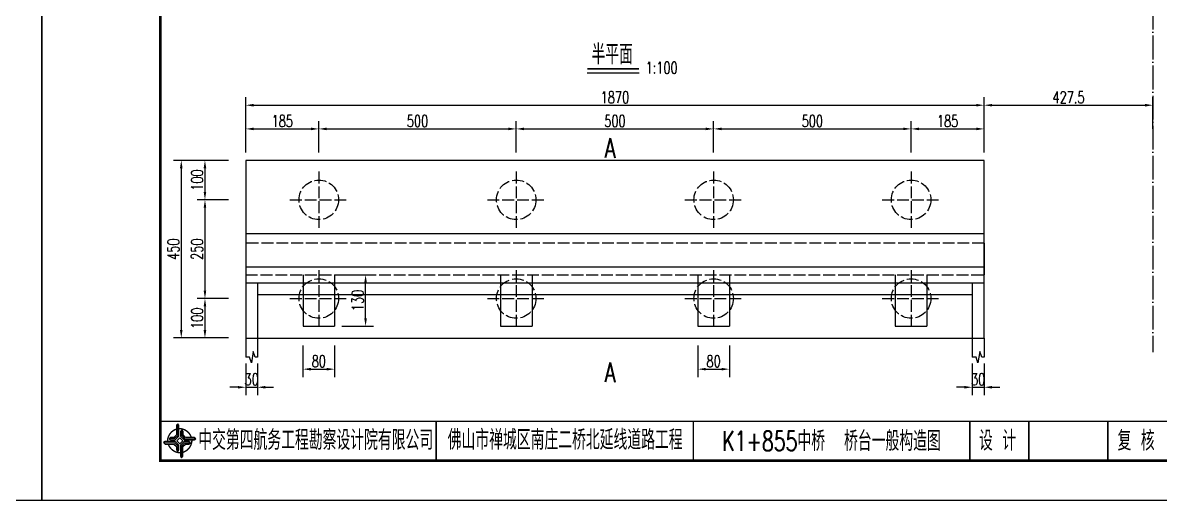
# Model space of a CAD drawing. Header units: millimetres. Extents: x -51 to 12129, y -1309 to -715.
# Drawn here: x 784.5 to 1072.6, y -1308.7 to -1187.7 of the extents above; entities that cross this region are included whole.
import ezdxf
from ezdxf.enums import TextEntityAlignment as Align

# ---------------------------------------------------------------- set-up
doc = ezdxf.new("R2010")
doc.units = ezdxf.units.MM
doc.header["$LTSCALE"] = 0.25
doc.linetypes.add('ACAD_ISO02W100', pattern=[15, 12, -3])
doc.linetypes.add('ACAD_ISO04W100', pattern=[30, 24, -3, 0, -3])
for name, color, linetype in [('中心线', 3, 'ACAD_ISO04W100'), ('图框', 7, 'Continuous'), ('文字', 7, 'Continuous'), ('标注', 4, 'Continuous'), ('轮廓线', 1, 'Continuous')]:
    doc.layers.add(name, color=color, linetype=linetype)
doc.styles.get("Standard").update_dxf_attribs({"font": 'simplex1.shx', "width": 0.7, "bigfont": 'hztxt.shx'})
doc.dimstyles.new('比例1：100', dxfattribs={"dimtxt": 3, "dimasz": 2, "dimexe": 2, "dimexo": 1, "dimgap": 0.5, "dimtad": 1, "dimlfac": 10, "dimzin": 13, "dimdsep": 46, "dimtxsty": 'Standard', "dimcen": -0.09, "dimclrd": 256, "dimclre": 256, "dimclrt": 7, "dimaunit": 1, "dimadec": 0, "dimazin": 2, "dimtfac": 0.0005, "dimtix": 1, "dimtmove": 2, "dimatfit": 3, "dimfxl": 0, "dimtolj": 1, "dimtzin": 13, "dimarcsym": 0})

# ---------------------------------------------------------------- blocks, each defined once
blk = doc.blocks.new('tb')
at = {"lineweight": -3}
h = blk.add_hatch(color=256, dxfattribs=at)
h.paths.add_polyline_path([(-1.23, -0.13), (-3.78, -0.14), (-4.14, -0.41), (-1.4, -0.44), (-0.56, -1.24), (-0.54, -2.62), (-0.27, -2.2), (-0.26, -1.06)])
h.paths.add_polyline_path([(0.13, -1.08), (0.14, -3.86), (0.41, -4.26), (0.44, -1.24), (1.25, -0.43), (2.66, -0.43), (2.26, -0.16), (1.07, -0.15)])
h.paths.add_polyline_path([(1.08, 0.3), (3.62, 0.3), (4.02, 0.56), (1.25, 0.57), (0.43, 1.39), (0.43, 2.8), (0.16, 2.41), (0.15, 1.24)])
h.paths.add_polyline_path([(-0.28, 1.21), (-0.28, 3.99), (-0.56, 4.39), (-0.57, 1.41), (-1.38, 0.6), (-2.74, 0.56), (-2.33, 0.3), (-1.2, 0.29)])
for p, q in [((-0.56, 4.39), (-0.57, 1.41)), ((-1.38, 0.6), (-2.74, 0.56)), ((-0.57, 1.41), (-1.38, 0.6)), ((0.43, 2.8), (0.43, 1.39)), ((0.43, 1.39), (1.25, 0.57)), ((1.25, 0.57), (4.02, 0.56)), ((-4.14, -0.41), (-1.4, -0.44)), ((-1.4, -0.44), (-0.56, -1.24)), ((-0.56, -1.24), (-0.54, -2.62)), ((0.41, -4.26), (0.44, -1.24)), ((0.44, -1.24), (1.25, -0.43)), ((1.25, -0.43), (2.66, -0.43))]:
    blk.add_line(p, q, dxfattribs=at)
at = {"lineweight": -3, "const_width": 0.35, "flags": 128}
for points in [[(-0.9, 3.02, 0.324167), (-3.16, -0.14)], [(2.88, 0.92, 0.324403), (-0.24, 3.15)], [(0.75, -2.86, 0.325418), (3.02, 0.26)], [(-2.98, -0.76, 0.322976), (0.14, -2.98)]]:
    blk.add_lwpolyline(points, format="xyb", dxfattribs=at)
at = {"lineweight": -3, "flags": 128}
for points in [[(-0.9, 3.99), (-0.9, 1.58), (-1.53, 0.91), (-2.34, 0.91), (-2.74, 0.56), (-2.33, 0.3), (-1.2, 0.29), (-0.28, 1.21), (-0.28, 3.99), (-0.56, 4.39)], [(-0.04, 0.77), (0.68, 0.04), (-0.04, -0.69), (-0.77, 0.05)], [(3.62, 0.92), (1.43, 0.92), (0.77, 1.54), (0.77, 2.38), (0.43, 2.8), (0.16, 2.41), (0.15, 1.24), (1.08, 0.3), (3.62, 0.3), (4.02, 0.56)], [(-3.73, -0.76), (-1.54, -0.76), (-0.89, -1.39), (-0.89, -2.21), (-0.54, -2.62), (-0.27, -2.2), (-0.26, -1.06), (-1.23, -0.13), (-3.78, -0.14), (-4.14, -0.41)], [(0.75, -3.85), (0.75, -1.43), (1.4, -0.78), (2.26, -0.78), (2.66, -0.43), (2.26, -0.16), (1.07, -0.15), (0.13, -1.08), (0.14, -3.86), (0.41, -4.26)]]:
    blk.add_lwpolyline(points, close=True, dxfattribs=at)
blk = doc.blocks.new('*D924')
at = {"layer": 'Defpoints', "color": 0}
for p in [(1070.73, -1041.84), (1027.98, -1062), (1070.73, -1237.52)]:
    blk.add_point(p, dxfattribs=at)
at = {"layer": '标注', "lineweight": -2}
for p, q in [((1027.98, -1047.84), (1027.98, -1039.84)), ((1070.73, -1047.84), (1070.73, -1039.84)), ((1029.98, -1041.84), (1068.73, -1041.84))]:
    blk.add_line(p, q, dxfattribs=at)
at = {"layer": '标注'}
for points in [[(1029.98, -1041.51), (1029.98, -1042.17), (1027.98, -1041.84)], [(1068.73, -1041.51), (1068.73, -1042.17), (1070.73, -1041.84)]]:
    blk.add_solid(points, dxfattribs=at)
at = {"layer": '标注', "color": 7, "insert": (1049.36, -1039.84), "char_height": 3, "attachment_point": 5}
blk.add_mtext('\\A1;427.5', dxfattribs=at)
blk = doc.blocks.new('*D925')
at = {"layer": 'Defpoints', "color": 0}
for p in [(840.98, -1222.55), (824.65, -1267.55), (840.98, -1267.55)]:
    blk.add_point(p, dxfattribs=at)
at = {"layer": '标注', "lineweight": -2}
for p, q in [((830.65, -1222.55), (822.65, -1222.55)), ((824.65, -1224.55), (824.65, -1265.55)), ((830.65, -1267.55), (822.65, -1267.55))]:
    blk.add_line(p, q, dxfattribs=at)
at = {"layer": '标注'}
for points in [[(824.32, -1224.55), (824.98, -1224.55), (824.65, -1222.55)], [(824.32, -1265.55), (824.98, -1265.55), (824.65, -1267.55)]]:
    blk.add_solid(points, dxfattribs=at)
at = {"layer": '标注', "color": 7, "insert": (822.65, -1245.05), "char_height": 3, "attachment_point": 5, "rotation": 90}
blk.add_mtext('\\A1;450', dxfattribs=at)
blk = doc.blocks.new('*D926')
at = {"layer": 'Defpoints', "color": 0}
for p in [(840.98, -1222.55), (830.65, -1232.55), (852.18, -1232.55)]:
    blk.add_point(p, dxfattribs=at)
at = {"layer": '标注', "lineweight": -2}
for p, q in [((836.65, -1222.55), (828.65, -1222.55)), ((830.65, -1224.55), (830.65, -1230.55)), ((836.65, -1232.55), (828.65, -1232.55))]:
    blk.add_line(p, q, dxfattribs=at)
at = {"layer": '标注'}
for points in [[(830.32, -1224.55), (830.98, -1224.55), (830.65, -1222.55)], [(830.32, -1230.55), (830.98, -1230.55), (830.65, -1232.55)]]:
    blk.add_solid(points, dxfattribs=at)
at = {"layer": '标注', "color": 7, "insert": (828.65, -1227.55), "char_height": 3, "attachment_point": 5, "rotation": 90}
blk.add_mtext('\\A1;100', dxfattribs=at)
blk = doc.blocks.new('*D927')
at = {"layer": 'Defpoints', "color": 0}
for p in [(852.18, -1232.55), (830.65, -1257.55), (852.18, -1257.55)]:
    blk.add_point(p, dxfattribs=at)
at = {"layer": '标注', "lineweight": -2}
for p, q in [((836.65, -1232.55), (828.65, -1232.55)), ((830.65, -1234.55), (830.65, -1255.55)), ((836.65, -1257.55), (828.65, -1257.55))]:
    blk.add_line(p, q, dxfattribs=at)
at = {"layer": '标注'}
for points in [[(830.32, -1234.55), (830.98, -1234.55), (830.65, -1232.55)], [(830.32, -1255.55), (830.98, -1255.55), (830.65, -1257.55)]]:
    blk.add_solid(points, dxfattribs=at)
at = {"layer": '标注', "color": 7, "insert": (828.65, -1245.05), "char_height": 3, "attachment_point": 5, "rotation": 90}
blk.add_mtext('\\A1;250', dxfattribs=at)
blk = doc.blocks.new('*D928')
at = {"layer": 'Defpoints', "color": 0}
for p in [(852.18, -1257.55), (830.65, -1267.55), (909.02, -1267.55)]:
    blk.add_point(p, dxfattribs=at)
at = {"layer": '标注', "lineweight": -2}
for p, q in [((836.65, -1257.55), (828.65, -1257.55)), ((830.65, -1259.55), (830.65, -1265.55)), ((836.65, -1267.55), (828.65, -1267.55))]:
    blk.add_line(p, q, dxfattribs=at)
at = {"layer": '标注'}
for points in [[(830.32, -1259.55), (830.98, -1259.55), (830.65, -1257.55)], [(830.32, -1265.55), (830.98, -1265.55), (830.65, -1267.55)]]:
    blk.add_solid(points, dxfattribs=at)
at = {"layer": '标注', "color": 7, "insert": (828.65, -1262.55), "char_height": 3, "attachment_point": 5, "rotation": 90}
blk.add_mtext('\\A1;100', dxfattribs=at)
blk = doc.blocks.new('*D892')
at = {"layer": 'Defpoints', "color": 0}
for p in [(840.98, -1270.62), (843.98, -1270.62), (843.98, -1280.03)]:
    blk.add_point(p, dxfattribs=at)
at = {"layer": '标注', "lineweight": -2}
for p, q in [((840.98, -1274.03), (840.98, -1282.03)), ((843.98, -1274.03), (843.98, -1282.03)), ((838.98, -1280.03), (836.98, -1280.03)), ((840.98, -1280.03), (843.98, -1280.03)), ((845.98, -1280.03), (847.98, -1280.03))]:
    blk.add_line(p, q, dxfattribs=at)
at = {"layer": '标注'}
for points in [[(838.98, -1279.7), (838.98, -1280.36), (840.98, -1280.03)], [(845.98, -1279.7), (845.98, -1280.36), (843.98, -1280.03)]]:
    blk.add_solid(points, dxfattribs=at)
at = {"layer": '标注', "color": 7, "insert": (842.48, -1278.03), "char_height": 3, "attachment_point": 5}
blk.add_mtext('\\A1;30', dxfattribs=at)
blk = doc.blocks.new('*D929')
at = {"layer": 'Defpoints', "color": 0}
for p in [(1027.98, -1208.59), (1027.98, -1222.55), (840.98, -1226.89)]:
    blk.add_point(p, dxfattribs=at)
at = {"layer": '标注', "lineweight": -2}
for p, q in [((840.98, -1214.59), (840.98, -1206.59)), ((1027.98, -1214.59), (1027.98, -1206.59)), ((842.98, -1208.59), (1025.98, -1208.59))]:
    blk.add_line(p, q, dxfattribs=at)
at = {"layer": '标注'}
for points in [[(842.98, -1208.26), (842.98, -1208.92), (840.98, -1208.59)], [(1025.98, -1208.26), (1025.98, -1208.92), (1027.98, -1208.59)]]:
    blk.add_solid(points, dxfattribs=at)
at = {"layer": '标注', "color": 7, "insert": (934.48, -1206.59), "char_height": 3, "attachment_point": 5}
blk.add_mtext('\\A1;1870', dxfattribs=at)
blk = doc.blocks.new('*D930')
at = {"layer": 'Defpoints', "color": 0}
for p in [(859.48, -1214.59), (840.98, -1222.55), (859.48, -1225.41)]:
    blk.add_point(p, dxfattribs=at)
at = {"layer": '标注', "lineweight": -2}
for p, q in [((840.98, -1220.59), (840.98, -1212.59)), ((859.48, -1220.59), (859.48, -1212.59)), ((842.98, -1214.59), (857.48, -1214.59))]:
    blk.add_line(p, q, dxfattribs=at)
at = {"layer": '标注'}
for points in [[(842.98, -1214.26), (842.98, -1214.92), (840.98, -1214.59)], [(857.48, -1214.26), (857.48, -1214.92), (859.48, -1214.59)]]:
    blk.add_solid(points, dxfattribs=at)
at = {"layer": '标注', "color": 7, "insert": (850.23, -1212.59), "char_height": 3, "attachment_point": 5}
blk.add_mtext('\\A1;185', dxfattribs=at)
blk = doc.blocks.new('*D931')
at = {"layer": 'Defpoints', "color": 0}
for p in [(909.48, -1214.59), (859.48, -1225.41), (909.48, -1225.41)]:
    blk.add_point(p, dxfattribs=at)
at = {"layer": '标注', "lineweight": -2}
for p, q in [((859.48, -1220.59), (859.48, -1212.59)), ((909.48, -1220.59), (909.48, -1212.59)), ((861.48, -1214.59), (907.48, -1214.59))]:
    blk.add_line(p, q, dxfattribs=at)
at = {"layer": '标注'}
for points in [[(861.48, -1214.26), (861.48, -1214.92), (859.48, -1214.59)], [(907.48, -1214.26), (907.48, -1214.92), (909.48, -1214.59)]]:
    blk.add_solid(points, dxfattribs=at)
at = {"layer": '标注', "color": 7, "insert": (884.48, -1212.59), "char_height": 3, "attachment_point": 5}
blk.add_mtext('\\A1;500', dxfattribs=at)
blk = doc.blocks.new('*D932')
at = {"layer": 'Defpoints', "color": 0}
for p in [(959.48, -1214.59), (909.48, -1225.41), (959.48, -1225.41)]:
    blk.add_point(p, dxfattribs=at)
at = {"layer": '标注', "lineweight": -2}
for p, q in [((909.48, -1220.59), (909.48, -1212.59)), ((959.48, -1220.59), (959.48, -1212.59)), ((911.48, -1214.59), (957.48, -1214.59))]:
    blk.add_line(p, q, dxfattribs=at)
at = {"layer": '标注'}
for points in [[(911.48, -1214.26), (911.48, -1214.92), (909.48, -1214.59)], [(957.48, -1214.26), (957.48, -1214.92), (959.48, -1214.59)]]:
    blk.add_solid(points, dxfattribs=at)
at = {"layer": '标注', "color": 7, "insert": (934.48, -1212.59), "char_height": 3, "attachment_point": 5}
blk.add_mtext('\\A1;500', dxfattribs=at)
blk = doc.blocks.new('*D933')
at = {"layer": 'Defpoints', "color": 0}
for p in [(1009.48, -1214.59), (959.48, -1225.41), (1009.48, -1225.41)]:
    blk.add_point(p, dxfattribs=at)
at = {"layer": '标注', "lineweight": -2}
for p, q in [((959.48, -1220.59), (959.48, -1212.59)), ((1009.48, -1220.59), (1009.48, -1212.59)), ((961.48, -1214.59), (1007.48, -1214.59))]:
    blk.add_line(p, q, dxfattribs=at)
at = {"layer": '标注'}
for points in [[(961.48, -1214.26), (961.48, -1214.92), (959.48, -1214.59)], [(1007.48, -1214.26), (1007.48, -1214.92), (1009.48, -1214.59)]]:
    blk.add_solid(points, dxfattribs=at)
at = {"layer": '标注', "color": 7, "insert": (984.48, -1212.59), "char_height": 3, "attachment_point": 5}
blk.add_mtext('\\A1;500', dxfattribs=at)
blk = doc.blocks.new('*D934')
at = {"layer": 'Defpoints', "color": 0}
for p in [(1027.98, -1214.59), (1027.98, -1222.55), (1009.48, -1225.41)]:
    blk.add_point(p, dxfattribs=at)
at = {"layer": '标注', "lineweight": -2}
for p, q in [((1009.48, -1220.59), (1009.48, -1212.59)), ((1027.98, -1220.59), (1027.98, -1212.59)), ((1011.48, -1214.59), (1025.98, -1214.59))]:
    blk.add_line(p, q, dxfattribs=at)
at = {"layer": '标注'}
for points in [[(1011.48, -1214.26), (1011.48, -1214.92), (1009.48, -1214.59)], [(1025.98, -1214.26), (1025.98, -1214.92), (1027.98, -1214.59)]]:
    blk.add_solid(points, dxfattribs=at)
at = {"layer": '标注', "color": 7, "insert": (1018.73, -1212.59), "char_height": 3, "attachment_point": 5}
blk.add_mtext('\\A1;185', dxfattribs=at)
blk = doc.blocks.new('*D893')
at = {"layer": 'Defpoints', "color": 0}
for p in [(1024.98, -1270.62), (1027.98, -1270.62), (1027.98, -1280.03)]:
    blk.add_point(p, dxfattribs=at)
at = {"layer": '标注', "lineweight": -2}
for p, q in [((1024.98, -1274.03), (1024.98, -1282.03)), ((1027.98, -1274.03), (1027.98, -1282.03)), ((1022.98, -1280.03), (1020.98, -1280.03)), ((1024.98, -1280.03), (1027.98, -1280.03)), ((1029.98, -1280.03), (1031.98, -1280.03))]:
    blk.add_line(p, q, dxfattribs=at)
at = {"layer": '标注'}
for points in [[(1022.98, -1279.7), (1022.98, -1280.36), (1024.98, -1280.03)], [(1029.98, -1279.7), (1029.98, -1280.36), (1027.98, -1280.03)]]:
    blk.add_solid(points, dxfattribs=at)
at = {"layer": '标注', "color": 7, "insert": (1026.48, -1278.03), "char_height": 3, "attachment_point": 5}
blk.add_mtext('\\A1;30', dxfattribs=at)
blk = doc.blocks.new('*D935')
at = {"layer": 'Defpoints', "color": 0}
for p in [(1070.73, -1208.59), (1027.98, -1222.55), (1070.73, -1237.52)]:
    blk.add_point(p, dxfattribs=at)
at = {"layer": '标注', "lineweight": -2}
for p, q in [((1027.98, -1214.59), (1027.98, -1206.59)), ((1070.73, -1214.59), (1070.73, -1206.59)), ((1029.98, -1208.59), (1068.73, -1208.59))]:
    blk.add_line(p, q, dxfattribs=at)
at = {"layer": '标注'}
for points in [[(1029.98, -1208.26), (1029.98, -1208.92), (1027.98, -1208.59)], [(1068.73, -1208.26), (1068.73, -1208.92), (1070.73, -1208.59)]]:
    blk.add_solid(points, dxfattribs=at)
at = {"layer": '标注', "color": 7, "insert": (1049.36, -1206.59), "char_height": 3, "attachment_point": 5}
blk.add_mtext('\\A1;427.5', dxfattribs=at)
blk = doc.blocks.new('*D1834')
at = {"layer": 'Defpoints', "color": 0}
for p in [(862.48, -1251.55), (871.33, -1251.55), (862.48, -1264.55)]:
    blk.add_point(p, dxfattribs=at)
at = {"layer": '标注', "lineweight": -2}
for p, q in [((865.33, -1251.55), (873.33, -1251.55)), ((871.33, -1262.55), (871.33, -1253.55)), ((865.33, -1264.55), (873.33, -1264.55))]:
    blk.add_line(p, q, dxfattribs=at)
at = {"layer": '标注'}
for points in [[(870.99, -1253.55), (871.66, -1253.55), (871.33, -1251.55)], [(870.99, -1262.55), (871.66, -1262.55), (871.33, -1264.55)]]:
    blk.add_solid(points, dxfattribs=at)
at = {"layer": '标注', "color": 7, "insert": (869.33, -1258.05), "char_height": 3, "attachment_point": 5, "rotation": 90}
blk.add_mtext('\\A1;130', dxfattribs=at)
blk = doc.blocks.new('*D1835')
at = {"layer": 'Defpoints', "color": 0}
for p in [(855.48, -1264.55), (863.48, -1264.55), (863.48, -1275.45)]:
    blk.add_point(p, dxfattribs=at)
at = {"layer": '标注', "lineweight": -2}
for p, q in [((855.48, -1269.45), (855.48, -1277.45)), ((863.48, -1269.45), (863.48, -1277.45)), ((857.48, -1275.45), (861.48, -1275.45))]:
    blk.add_line(p, q, dxfattribs=at)
at = {"layer": '标注'}
for points in [[(857.48, -1275.12), (857.48, -1275.78), (855.48, -1275.45)], [(861.48, -1275.12), (861.48, -1275.78), (863.48, -1275.45)]]:
    blk.add_solid(points, dxfattribs=at)
at = {"layer": '标注', "color": 7, "insert": (859.48, -1273.45), "char_height": 3, "attachment_point": 5}
blk.add_mtext('\\A1;80', dxfattribs=at)
blk = doc.blocks.new('*D2515')
at = {"layer": 'Defpoints', "color": 0}
for p in [(955.48, -1264.55), (963.48, -1264.55), (963.48, -1275.45)]:
    blk.add_point(p, dxfattribs=at)
at = {"layer": '标注', "lineweight": -2}
for p, q in [((955.48, -1269.45), (955.48, -1277.45)), ((963.48, -1269.45), (963.48, -1277.45)), ((957.48, -1275.45), (961.48, -1275.45))]:
    blk.add_line(p, q, dxfattribs=at)
at = {"layer": '标注'}
for points in [[(957.48, -1275.12), (957.48, -1275.78), (955.48, -1275.45)], [(961.48, -1275.12), (961.48, -1275.78), (963.48, -1275.45)]]:
    blk.add_solid(points, dxfattribs=at)
at = {"layer": '标注', "color": 7, "insert": (959.48, -1273.45), "char_height": 3, "attachment_point": 5}
blk.add_mtext('\\A1;80', dxfattribs=at)
blk = doc.blocks.new('123')
at = {"layer": '图框', "color": 2}
blk.add_lwpolyline([(369.33, -1011.65), (369.33, -714.65), (-50.67, -714.65), (-50.67, -1011.65)], close=True, dxfattribs=at)

msp = doc.modelspace()

# ---------------------------------------------------------------- linework, layer by layer
for points, const_width in [([(1199.33091, -1021.65472), (819.33091, -1021.65472), (819.33091, -1298.65472), (1199.33091, -1298.65472), (1199.33091, -1021.65472)], 0.7), ([(819.33091, -1288.65472), (1199.33091, -1288.65472)], 0.4)]:
    msp.add_lwpolyline(points, dxfattribs=dict(const_width=const_width))
at = {"ltscale": 2}
for points in [[(843.98166, -1272.41355), (843.36131, -1272.41355), (842.89464, -1271.01355), (842.42798, -1273.81355), (841.96131, -1272.41355), (840.98166, -1272.41355)], [(1027.98166, -1272.41355), (1027.36131, -1272.41355), (1026.89464, -1271.01355), (1026.42798, -1273.81355), (1025.96131, -1272.41355), (1024.98166, -1272.41355)]]:
    msp.add_lwpolyline(points, dxfattribs=at)
at = {"layer": '中心线'}
msp.add_line((1070.73155, -1031.36915), (1070.73155, -1271.14669), dxfattribs=at)
at = {"layer": '中心线', "linetype": 'ACAD_ISO02W100'}
for p, q in [((859.48166, -1225.40657), (859.48166, -1239.70332)), ((909.48166, -1225.40657), (909.48166, -1239.70332)), ((959.48166, -1225.40657), (959.48166, -1239.70332)), ((1009.48166, -1225.40657), (1009.48166, -1239.70332)), ((852.18183, -1232.55495), (866.7815, -1232.55495)), ((902.18183, -1232.55495), (916.7815, -1232.55495)), ((952.18183, -1232.55495), (966.7815, -1232.55495)), ((1002.18183, -1232.55495), (1016.7815, -1232.55495)), ((859.48166, -1250.40657), (859.48166, -1264.55495)), ((909.48166, -1250.40657), (909.48166, -1264.70332)), ((959.48166, -1250.40657), (959.48166, -1264.70332)), ((1009.48166, -1250.40657), (1009.48166, -1264.70332)), ((852.18183, -1257.55495), (866.7815, -1257.55495)), ((902.18183, -1257.55495), (916.7815, -1257.55495)), ((952.18183, -1257.55495), (966.7815, -1257.55495)), ((1002.18183, -1257.55495), (1016.7815, -1257.55495))]:
    msp.add_line(p, q, dxfattribs=at)
at = {"layer": '图框', "const_width": 0.4}
for points in [[(889.22434, -1288.65472), (889.22434, -1298.65472)], [(954.33091, -1298.65472), (954.33091, -1288.65472)], [(1024.33091, -1298.65472), (1024.33091, -1288.65472)], [(1039.33091, -1298.65472), (1039.33091, -1288.65472)], [(1059.33091, -1298.65472), (1059.33091, -1288.65472)]]:
    msp.add_lwpolyline(points, dxfattribs=at)
at = {"layer": '文字'}
msp.add_line((927.45015, -1200.39511), (940.60777, -1200.39511), dxfattribs=at)
at = {"layer": '文字', "const_width": 0.4}
msp.add_lwpolyline([(927.45015, -1199.39511), (940.60777, -1199.39511)], dxfattribs=at)
at = {"layer": '文字'}
for points in [[(933.47285, -1216.57053, 0, 0.7, 0), (931.47285, -1216.57053, 0, 0, 0), (928.97285, -1216.57053, 0, 0, 0), (928.97285, -1221.36735, 0, 0, 0)], [(933.47285, -1278.94119, 0, 0.7, 0), (931.47285, -1278.94119, 0, 0, 0), (928.97285, -1278.94119, 0, 0, 0), (928.97285, -1274.14437, 0, 0, 0)]]:
    msp.add_lwpolyline(points, format="xyseb", dxfattribs=at)
at = {"layer": '轮廓线'}
for p, q in [((840.98166, -1241.05495), (1027.98166, -1241.05495)), ((840.98166, -1243.55495), (840.98166, -1251.55495)), ((1027.98166, -1243.55495), (1027.98166, -1251.55495)), ((840.98166, -1249.55495), (1027.98166, -1249.55495)), ((855.48166, -1251.55495), (855.48166, -1264.55495)), ((863.48166, -1251.55495), (863.48166, -1264.55495)), ((905.48166, -1251.55495), (905.48166, -1264.55495)), ((913.48166, -1251.55495), (913.48166, -1264.55495)), ((955.48166, -1251.55495), (955.48166, -1264.55495)), ((963.48166, -1251.55495), (963.48166, -1264.55495)), ((1005.48166, -1251.55495), (1005.48166, -1264.55495)), ((1013.48166, -1251.55495), (1013.48166, -1264.55495)), ((840.98166, -1253.55495), (1027.98166, -1253.55495)), ((843.98166, -1253.55495), (843.98166, -1272.41355)), ((1024.98166, -1253.55495), (1024.98166, -1272.41355)), ((843.98166, -1256.55495), (1024.98166, -1256.55495)), ((855.48166, -1264.55495), (863.48166, -1264.55495)), ((905.48166, -1264.55495), (913.48166, -1264.55495)), ((955.48166, -1264.55495), (963.48166, -1264.55495)), ((1005.48166, -1264.55495), (1013.48166, -1264.55495)), ((840.98166, -1267.55495), (840.98166, -1272.41355)), ((1027.98166, -1267.55495), (1027.98166, -1272.41355))]:
    msp.add_line(p, q, dxfattribs=at)
at = {"layer": '轮廓线', "linetype": 'ACAD_ISO02W100'}
for p, q in [((1027.98166, -1243.55495), (840.98166, -1243.55495)), ((840.98166, -1251.55495), (1027.98166, -1251.55495))]:
    msp.add_line(p, q, dxfattribs=at)
at = {"layer": '轮廓线'}
msp.add_lwpolyline([(840.98166, -1222.55495), (840.98166, -1267.55495), (1027.98166, -1267.55495), (1027.98166, -1222.55495)], close=True, dxfattribs=at)
at = {"layer": '轮廓线', "linetype": 'ACAD_ISO02W100'}
for centre in [(859.48166, -1232.55495), (909.48166, -1232.55495), (959.48166, -1232.55495), (1009.48166, -1232.55495), (859.48166, -1257.55495), (909.48166, -1257.55495), (959.48166, -1257.55495), (1009.48166, -1257.55495)]:
    msp.add_circle(centre, 5, dxfattribs=at)

# ---------------------------------------------------------------- block references
at = {"lineweight": -3}
msp.add_blockref('tb', (824.32664, -1293.64938), dxfattribs=at)
at = {"layer": '标注'}
for p in [(420, -297), (840, -297)]:
    msp.add_blockref('123', p, dxfattribs=at)

# ---------------------------------------------------------------- texts
at = {"layer": '图框', "width": 0.7}
for s, p in [('中交第四航务工程勘察设计院有限公司', (858.69602, -1293.40628)), ('佛山市禅城区南庄二桥北延线道路工程', (921.87517, -1293.34002)), ('设 计', (1031.37558, -1293.56013)), ('复 核', (1066.47039, -1293.56013)), ('K1+855中桥  桥台一般构造图', (989.33091, -1293.65472))]:
    msp.add_text(s, height=5, dxfattribs=at).set_placement(p, align=Align.MIDDLE_CENTER)
at = {"layer": '文字', "width": 0.7}
for s, height, p in [('半平面', 5, (933.78483, -1195.72497)), ('1:100', 3, (946.32205, -1199.09602)), ('A', 5, (933.2421, -1219.43429)), ('A', 5, (933.2421, -1276.25552))]:
    msp.add_text(s, height=height, dxfattribs=at).set_placement(p, align=Align.MIDDLE_CENTER)

# ---------------------------------------------------------------- dimensions: what is measured, and where the dimension line sits
at = {"layer": '标注'}
for base, p1, p2, picture, middle in [((1070.73155, -1041.8401), (1027.98156, -1062.00071), (1070.73155, -1237.51939), '*D924', (1049.35655, -1039.8401)), ((1027.98166, -1208.58971), (840.98166, -1226.89059), (1027.98166, -1222.55495), '*D929', (934.48166, -1206.58971)), ((1070.73155, -1208.58971), (1027.98166, -1222.55495), (1070.73155, -1237.51939), '*D935', (1049.35661, -1206.58971)), ((859.48166, -1214.58971), (840.98166, -1222.55495), (859.48166, -1225.40657), '*D930', (850.23166, -1212.58971)), ((909.48166, -1214.58971), (859.48166, -1225.40657), (909.48166, -1225.40657), '*D931', (884.48166, -1212.58971)), ((959.48166, -1214.58971), (909.48166, -1225.40657), (959.48166, -1225.40657), '*D932', (934.48166, -1212.58971)), ((1009.48166, -1214.58971), (959.48166, -1225.40657), (1009.48166, -1225.40657), '*D933', (984.48166, -1212.58971)), ((1027.98166, -1214.58971), (1009.48166, -1225.40657), (1027.98166, -1222.55495), '*D934', (1018.73166, -1212.58971)), ((863.48166, -1275.45107), (855.48166, -1264.55495), (863.48166, -1264.55495), '*D1835', (859.48166, -1273.45107)), ((963.48166, -1275.45107), (955.48166, -1264.55495), (963.48166, -1264.55495), '*D2515', (959.48166, -1273.45107)), ((843.98166, -1280.02872), (840.98166, -1270.62423), (843.98166, -1270.62423), '*D892', (842.48166, -1278.02872)), ((1027.98166, -1280.02872), (1024.98166, -1270.62423), (1027.98166, -1270.62423), '*D893', (1026.48166, -1278.02872))]:
    dim = msp.add_linear_dim(base=base, p1=p1, p2=p2, dimstyle='比例1：100', dxfattribs=at)
    dim.commit()
    dim.dimension.update_dxf_attribs({"geometry": picture, "text_midpoint": middle})
for base, p1, p2, picture, middle in [((824.64998, -1267.55495), (840.98166, -1222.55495), (840.98166, -1267.55495), '*D925', (822.64998, -1245.05495)), ((830.64998, -1232.55495), (840.98166, -1222.55495), (852.18183, -1232.55495), '*D926', (828.64998, -1227.55495)), ((830.64998, -1257.55495), (852.18183, -1232.55495), (852.18183, -1257.55495), '*D927', (828.64998, -1245.05495)), ((871.32509, -1251.55495), (862.48166, -1264.55495), (862.48166, -1251.55495), '*D1834', (869.32509, -1258.05495)), ((830.64998, -1267.55495), (852.18183, -1257.55495), (909.01905, -1267.55495), '*D928', (828.64998, -1262.55495))]:
    dim = msp.add_linear_dim(base=base, p1=p1, p2=p2, angle=90, dimstyle='比例1：100', dxfattribs=at)
    dim.commit()
    dim.dimension.update_dxf_attribs({"geometry": picture, "text_midpoint": middle})

doc.saveas('drawing.dxf')
